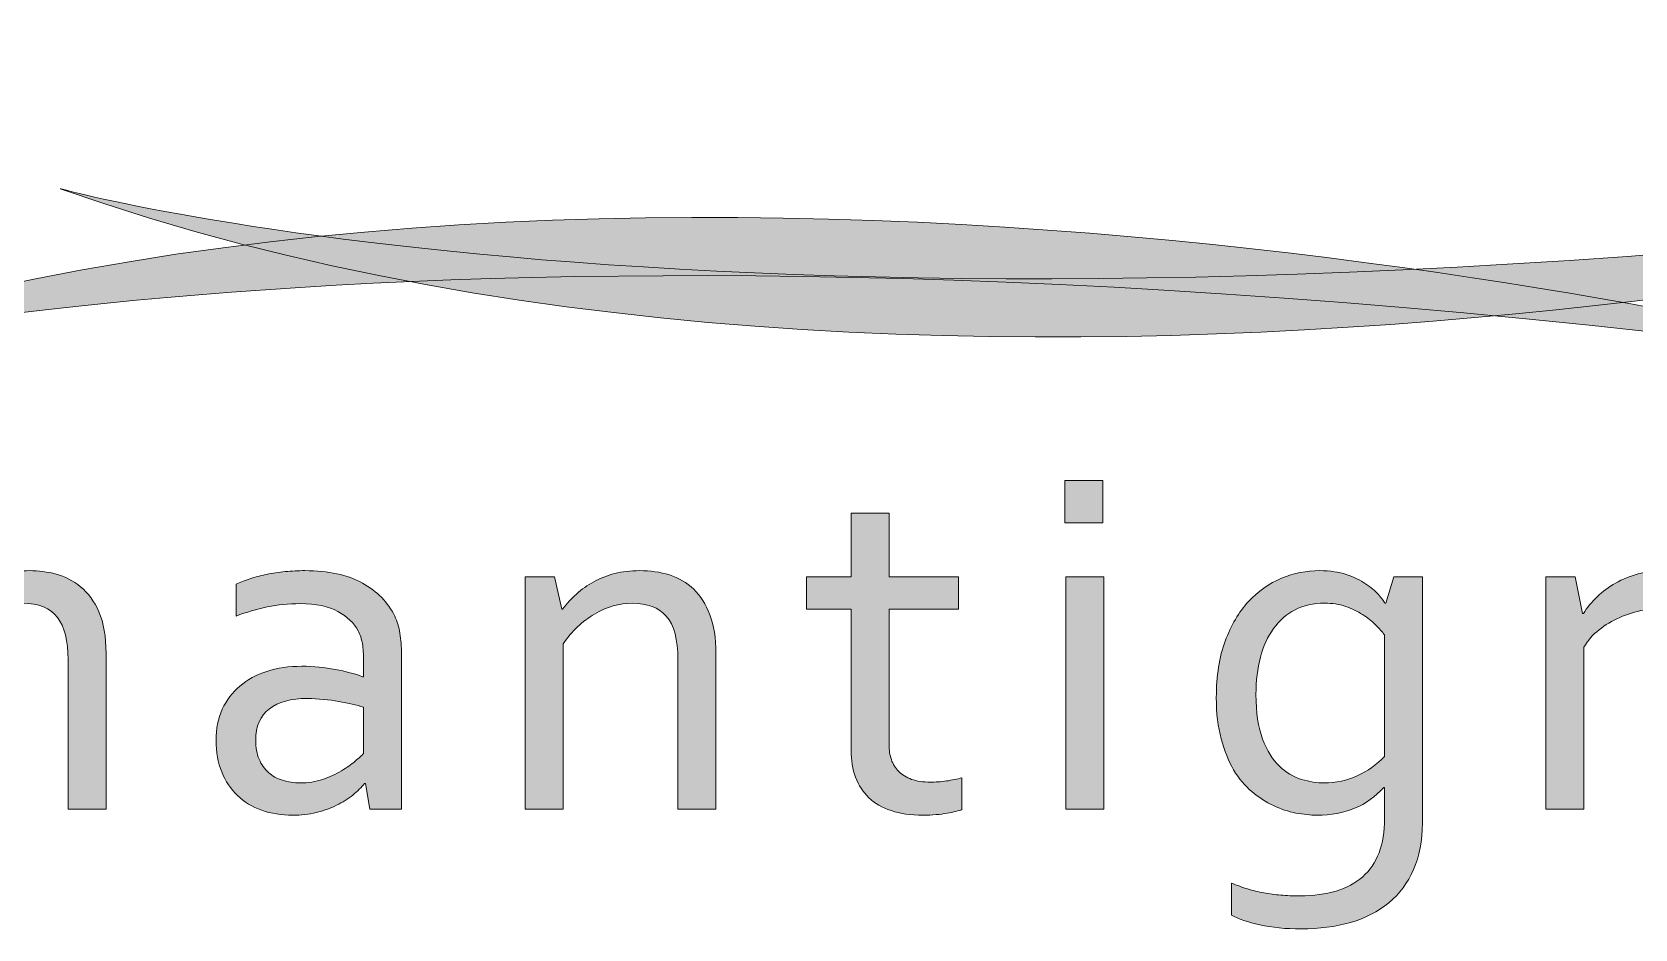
# Model space of a CAD drawing. Header units: millimetres. Extents: x 1112055 to 3390982, y -148532 to 766891.
# Drawn here: x 2880941 to 2886339, y 37368 to 40390 of the extents above; entities that cross this region are included whole.
import ezdxf

# ---------------------------------------------------------------- set-up
doc = ezdxf.new("R2010")
doc.units = ezdxf.units.MM
doc.layers.add('B TITLE BLOCK', color=250, linetype='Continuous', lineweight=0)
doc.layers.add('Layer 1', color=7, linetype='Continuous')

# ---------------------------------------------------------------- blocks, each defined once
blk = doc.blocks.new('block 4')
at = {"layer": 'Layer 1'}
h = blk.add_hatch(color=250, dxfattribs=at)
h.dxf.hatch_style = 2
edge = h.paths.add_edge_path()
edge.add_spline(control_points=[(49.225, -149.485), (49.225, -149.485), (49.225, -149.485), (49.225, -148.353), (49.012, -147.503), (48.584, -146.933), (48.15, -146.357), (47.453, -146.076), (46.474, -146.076), (45.663, -146.076), (44.898, -146.289), (44.165, -146.73), (43.435, -147.168), (42.806, -147.773), (42.275, -148.542), (42.275, -148.542), (42.275, -158.53), (42.275, -158.53), (42.275, -158.53), (39.98, -158.53), (39.98, -158.53), (39.98, -158.53), (39.98, -137.112), (39.98, -137.112), (39.98, -137.112), (42.275, -137.112), (42.275, -137.112), (42.275, -137.112), (42.275, -146.396), (42.275, -146.396), (42.275, -146.396), (42.318, -146.396), (42.318, -146.396), (42.574, -146.076), (42.863, -145.773), (43.176, -145.492), (43.492, -145.207), (43.837, -144.969), (44.222, -144.763), (44.61, -144.563), (45.026, -144.403), (45.467, -144.282), (45.912, -144.165), (46.389, -144.108), (46.901, -144.108), (47.435, -144.108), (47.969, -144.179), (48.499, -144.318), (49.033, -144.464), (49.527, -144.716), (49.983, -145.083), (50.431, -145.446), (50.801, -145.955), (51.09, -146.602), (51.378, -147.257), (51.52, -148.097), (51.52, -149.118), (51.52, -149.118), (51.52, -158.53), (51.52, -158.53), (51.52, -158.53), (49.225, -158.53), (49.225, -158.53), (49.225, -158.53), (49.225, -149.485), (49.225, -149.485)], knot_values=[0, 0, 0, 0, 0.0001, 0.0002, 1, 1, 1, 2, 2, 2, 3, 3, 3, 4, 4, 4, 5, 5, 5, 6, 6, 6, 7, 7, 7, 8, 8, 8, 9, 9, 9, 10, 10, 10, 11, 11, 11, 12, 12, 12, 13, 13, 13, 14, 14, 14, 15, 15, 15, 16, 16, 16, 17, 17, 17, 18, 18, 18, 19, 19, 19, 20, 20, 20, 21, 21, 21, 21], degree=3, periodic=0)
h = blk.add_hatch(color=250, dxfattribs=at)
h.dxf.hatch_style = 2
h.paths.add_polyline_path([(109.491, -141.208), (109.491, -138.646), (111.79, -138.646), (111.79, -141.208)])
h.paths.add_polyline_path([(109.551, -158.53), (109.551, -144.474), (111.843, -144.474), (111.843, -158.53)])
h = blk.add_hatch(color=250, dxfattribs=at)
h.dxf.hatch_style = 2
edge = h.paths.add_edge_path()
edge.add_spline(control_points=[(103.064, -146.442), (103.064, -146.442), (103.064, -146.442), (103.064, -146.442), (98.858, -146.442), (98.858, -146.442), (98.858, -146.442), (98.858, -154.637), (98.858, -154.637), (98.858, -154.965), (98.908, -155.267), (99.001, -155.538), (99.093, -155.815), (99.246, -156.054), (99.449, -156.257), (99.648, -156.456), (99.908, -156.616), (100.225, -156.73), (100.534, -156.84), (100.915, -156.897), (101.36, -156.897), (101.666, -156.897), (101.99, -156.879), (102.331, -156.829), (102.669, -156.78), (102.983, -156.712), (103.271, -156.637), (103.271, -156.637), (103.271, -158.559), (103.271, -158.559), (103.071, -158.633), (102.773, -158.712), (102.371, -158.779), (101.965, -158.85), (101.481, -158.89), (100.915, -158.897), (100.178, -158.897), (99.534, -158.808), (98.994, -158.623), (98.453, -158.441), (98.001, -158.178), (97.641, -157.84), (97.278, -157.495), (97.015, -157.085), (96.834, -156.601), (96.656, -156.125), (96.57, -155.58), (96.57, -154.993), (96.57, -154.993), (96.57, -146.442), (96.57, -146.442), (96.57, -146.442), (93.862, -146.442), (93.862, -146.442), (93.862, -146.442), (93.862, -144.474), (93.862, -144.474), (93.862, -144.474), (96.57, -144.474), (96.57, -144.474), (96.57, -144.474), (96.57, -140.631), (96.57, -140.631), (96.57, -140.631), (98.858, -140.631), (98.858, -140.631), (98.858, -140.631), (98.858, -144.474), (98.858, -144.474), (98.858, -144.474), (103.064, -144.474), (103.064, -144.474), (103.064, -144.474), (103.064, -146.442), (103.064, -146.442)], knot_values=[0, 0, 0, 0, 0.0001, 0.0002, 1, 1, 1, 2, 2, 2, 3, 3, 3, 4, 4, 4, 5, 5, 5, 6, 6, 6, 7, 7, 7, 8, 8, 8, 9, 9, 9, 10, 10, 10, 11, 11, 11, 12, 12, 12, 13, 13, 13, 14, 14, 14, 15, 15, 15, 16, 16, 16, 17, 17, 17, 18, 18, 18, 19, 19, 19, 20, 20, 20, 21, 21, 21, 22, 22, 22, 23, 23, 23, 24, 24, 24, 24], degree=3, periodic=0)
h = blk.add_hatch(color=250, dxfattribs=at)
h.dxf.hatch_style = 2
edge = h.paths.add_edge_path()
edge.add_spline(control_points=[(61.238, -144.332), (61.238, -144.332), (61.238, -144.332), (61.591, -144.261), (61.964, -144.207), (62.359, -144.165), (62.751, -144.126), (63.149, -144.108), (63.541, -144.108), (64.96, -144.108), (66.121, -144.357), (67.021, -144.862), (67.928, -145.364), (68.572, -146.029), (68.974, -146.855), (69.12, -147.168), (69.224, -147.52), (69.288, -147.898), (69.355, -148.282), (69.384, -148.695), (69.384, -149.15), (69.384, -149.15), (69.384, -158.53), (69.384, -158.53), (69.384, -158.53), (67.462, -158.53), (67.462, -158.53), (67.462, -158.53), (67.209, -156.972), (67.209, -156.972), (67.209, -156.972), (67.149, -156.972), (67.149, -156.972), (66.964, -157.214), (66.729, -157.445), (66.441, -157.676), (66.156, -157.907), (65.822, -158.114), (65.452, -158.299), (65.074, -158.477), (64.665, -158.63), (64.224, -158.737), (63.776, -158.847), (63.306, -158.897), (62.804, -158.897), (62.124, -158.897), (61.502, -158.794), (60.929, -158.594), (60.367, -158.391), (59.875, -158.096), (59.466, -157.708), (59.057, -157.317), (58.74, -156.84), (58.513, -156.281), (58.285, -155.716), (58.171, -155.078), (58.171, -154.37), (58.171, -153.669), (58.299, -153.043), (58.548, -152.495), (58.804, -151.94), (59.153, -151.47), (59.609, -151.086), (60.06, -150.705), (60.601, -150.406), (61.242, -150.2), (61.879, -149.993), (62.58, -149.89), (63.348, -149.89), (64.078, -149.894), (64.754, -149.965), (65.373, -150.082), (66, -150.2), (66.548, -150.349), (67.035, -150.52), (67.035, -150.52), (67.092, -150.52), (67.092, -150.52), (67.092, -150.52), (67.092, -149.549), (67.092, -149.549), (67.092, -149.164), (67.071, -148.819), (67.017, -148.524), (66.964, -148.236), (66.882, -147.969), (66.768, -147.744), (66.508, -147.268), (66.103, -146.88), (65.541, -146.57), (64.975, -146.261), (64.217, -146.104), (63.26, -146.104), (62.551, -146.104), (61.886, -146.164), (61.256, -146.3), (60.63, -146.435), (60.007, -146.62), (59.385, -146.855), (59.385, -146.855), (59.385, -144.933), (59.385, -144.933), (59.619, -144.82), (59.904, -144.705), (60.221, -144.599), (60.537, -144.499), (60.879, -144.407), (61.238, -144.332)], knot_values=[0, 0, 0, 0, 0.0001, 0.0002, 1, 1, 1, 2, 2, 2, 3, 3, 3, 4, 4, 4, 5, 5, 5, 6, 6, 6, 7, 7, 7, 8, 8, 8, 9, 9, 9, 10, 10, 10, 11, 11, 11, 12, 12, 12, 13, 13, 13, 14, 14, 14, 15, 15, 15, 16, 16, 16, 17, 17, 17, 18, 18, 18, 19, 19, 19, 20, 20, 20, 21, 21, 21, 22, 22, 22, 23, 23, 23, 24, 24, 24, 25, 25, 25, 26, 26, 26, 27, 27, 27, 28, 28, 28, 29, 29, 29, 30, 30, 30, 31, 31, 31, 32, 32, 32, 33, 33, 33, 34, 34, 34, 35, 35, 35, 35], degree=3, periodic=0)
edge = h.paths.add_edge_path()
edge.add_spline(control_points=[(60.569, -154.37), (60.569, -154.37), (60.569, -154.37), (60.569, -154.804), (60.633, -155.182), (60.776, -155.509), (60.911, -155.836), (61.103, -156.103), (61.342, -156.317), (61.58, -156.527), (61.865, -156.687), (62.196, -156.783), (62.526, -156.893), (62.875, -156.947), (63.253, -156.947), (63.74, -156.947), (64.195, -156.872), (64.619, -156.73), (65.042, -156.587), (65.416, -156.413), (65.747, -156.217), (66.071, -156.022), (66.355, -155.826), (66.583, -155.626), (66.818, -155.435), (66.989, -155.278), (67.092, -155.171), (67.092, -155.171), (67.092, -152.36), (67.092, -152.36), (66.672, -152.239), (66.17, -152.129), (65.59, -152.018), (65.014, -151.912), (64.37, -151.854), (63.676, -151.84), (62.704, -151.84), (61.943, -152.05), (61.395, -152.463), (60.843, -152.879), (60.569, -153.513), (60.569, -154.37)], knot_values=[0, 0, 0, 0, 0.0001, 0.0002, 1, 1, 1, 2, 2, 2, 3, 3, 3, 4, 4, 4, 5, 5, 5, 6, 6, 6, 7, 7, 7, 8, 8, 8, 9, 9, 9, 10, 10, 10, 11, 11, 11, 12, 12, 12, 13, 13, 13, 13], degree=3, periodic=0)
h = blk.add_hatch(color=250, dxfattribs=at)
h.dxf.hatch_style = 2
edge = h.paths.add_edge_path()
edge.add_spline(control_points=[(86.098, -149.485), (86.098, -149.485), (86.098, -149.485), (86.098, -148.275), (85.866, -147.406), (85.393, -146.869), (84.927, -146.339), (84.244, -146.076), (83.347, -146.076), (82.557, -146.076), (81.792, -146.289), (81.052, -146.73), (80.319, -147.168), (79.678, -147.773), (79.148, -148.542), (79.148, -148.542), (79.148, -158.53), (79.148, -158.53), (79.148, -158.53), (76.853, -158.53), (76.853, -158.53), (76.853, -158.53), (76.853, -144.474), (76.853, -144.474), (76.853, -144.474), (78.628, -144.474), (78.628, -144.474), (78.628, -144.474), (79.073, -146.428), (79.073, -146.428), (79.073, -146.428), (79.116, -146.428), (79.116, -146.428), (79.372, -146.104), (79.653, -145.802), (79.967, -145.521), (80.28, -145.236), (80.632, -144.987), (81.009, -144.78), (81.394, -144.567), (81.813, -144.403), (82.272, -144.282), (82.731, -144.165), (83.237, -144.108), (83.778, -144.108), (84.415, -144.108), (85.02, -144.193), (85.582, -144.371), (86.144, -144.549), (86.631, -144.834), (87.048, -145.229), (87.457, -145.624), (87.784, -146.136), (88.03, -146.78), (88.272, -147.41), (88.389, -148.193), (88.389, -149.118), (88.389, -149.118), (88.389, -158.53), (88.389, -158.53), (88.389, -158.53), (86.098, -158.53), (86.098, -158.53), (86.098, -158.53), (86.098, -149.485), (86.098, -149.485)], knot_values=[0, 0, 0, 0, 0.0001, 0.0002, 1, 1, 1, 2, 2, 2, 3, 3, 3, 4, 4, 4, 5, 5, 5, 6, 6, 6, 7, 7, 7, 8, 8, 8, 9, 9, 9, 10, 10, 10, 11, 11, 11, 12, 12, 12, 13, 13, 13, 14, 14, 14, 15, 15, 15, 16, 16, 16, 17, 17, 17, 18, 18, 18, 19, 19, 19, 20, 20, 20, 21, 21, 21, 21], degree=3, periodic=0)
h = blk.add_hatch(color=250, dxfattribs=at)
h.dxf.hatch_style = 2
edge = h.paths.add_edge_path()
edge.add_spline(control_points=[(123.458, -158.765), (123.458, -158.765), (123.458, -158.765), (123.006, -158.673), (122.55, -158.523), (122.095, -158.317), (121.643, -158.1), (121.209, -157.819), (120.793, -157.47), (120.38, -157.121), (120.013, -156.683), (119.696, -156.153), (119.383, -155.626), (119.134, -154.997), (118.939, -154.281), (118.746, -153.562), (118.647, -152.73), (118.647, -151.78), (118.647, -150.47), (118.825, -149.332), (119.181, -148.374), (119.54, -147.41), (120.003, -146.616), (120.586, -145.983), (121.17, -145.353), (121.835, -144.884), (122.582, -144.57), (123.33, -144.261), (124.109, -144.108), (124.903, -144.108), (125.522, -144.115), (126.052, -144.193), (126.507, -144.343), (126.959, -144.492), (127.347, -144.677), (127.671, -144.898), (127.995, -145.118), (128.258, -145.339), (128.45, -145.556), (128.639, -145.773), (128.774, -145.944), (128.842, -146.076), (128.842, -146.076), (128.902, -146.076), (128.902, -146.076), (128.902, -146.076), (129.375, -144.474), (129.375, -144.474), (129.375, -144.474), (131.105, -144.474), (131.105, -144.474), (131.105, -144.474), (131.105, -159.356), (131.105, -159.356), (131.105, -160.445), (130.931, -161.384), (130.575, -162.188), (130.219, -162.989), (129.721, -163.658), (129.08, -164.192), (128.433, -164.718), (127.667, -165.124), (126.764, -165.384), (125.86, -165.64), (124.863, -165.775), (123.771, -165.775), (122.842, -165.775), (122.013, -165.693), (121.287, -165.526), (120.551, -165.366), (119.981, -165.174), (119.565, -164.946), (119.565, -164.946), (119.565, -163.003), (119.565, -163.003), (119.903, -163.145), (120.227, -163.267), (120.54, -163.356), (120.857, -163.448), (121.184, -163.53), (121.519, -163.594), (121.853, -163.658), (122.195, -163.701), (122.547, -163.733), (122.896, -163.761), (123.284, -163.775), (123.711, -163.775), (125.355, -163.775), (126.618, -163.391), (127.497, -162.622), (128.376, -161.854), (128.813, -160.683), (128.813, -159.107), (128.813, -159.107), (128.813, -157.224), (128.813, -157.224), (128.813, -157.224), (128.771, -157.224), (128.771, -157.224), (128.265, -157.779), (127.682, -158.196), (127.009, -158.477), (126.347, -158.758), (125.586, -158.897), (124.728, -158.897), (124.337, -158.897), (123.91, -158.85), (123.458, -158.765)], knot_values=[0, 0, 0, 0, 0.0001, 0.0002, 1, 1, 1, 2, 2, 2, 3, 3, 3, 4, 4, 4, 5, 5, 5, 6, 6, 6, 7, 7, 7, 8, 8, 8, 9, 9, 9, 10, 10, 10, 11, 11, 11, 12, 12, 12, 13, 13, 13, 14, 14, 14, 15, 15, 15, 16, 16, 16, 17, 17, 17, 18, 18, 18, 19, 19, 19, 20, 20, 20, 21, 21, 21, 22, 22, 22, 23, 23, 23, 24, 24, 24, 25, 25, 25, 26, 26, 26, 27, 27, 27, 28, 28, 28, 29, 29, 29, 30, 30, 30, 31, 31, 31, 32, 32, 32, 33, 33, 33, 34, 34, 34, 35, 35, 35, 35], degree=3, periodic=0)
edge = h.paths.add_edge_path()
edge.add_spline(control_points=[(128.813, -155.345), (128.813, -155.345), (128.813, -155.345), (128.813, -155.345), (128.813, -147.994), (128.813, -147.994), (128.685, -147.819), (128.504, -147.613), (128.28, -147.389), (128.052, -147.161), (127.789, -146.954), (127.49, -146.762), (127.187, -146.57), (126.842, -146.407), (126.461, -146.268), (126.073, -146.136), (125.653, -146.076), (125.205, -146.076), (124.518, -146.076), (123.921, -146.207), (123.408, -146.478), (122.885, -146.752), (122.454, -147.129), (122.102, -147.613), (121.754, -148.097), (121.49, -148.673), (121.312, -149.349), (121.134, -150.025), (121.045, -150.769), (121.045, -151.588), (121.045, -152.691), (121.181, -153.598), (121.447, -154.292), (121.711, -154.993), (122.052, -155.538), (122.458, -155.933), (122.867, -156.32), (123.316, -156.587), (123.8, -156.73), (124.28, -156.872), (124.739, -156.947), (125.173, -156.947), (125.885, -156.947), (126.55, -156.804), (127.173, -156.516), (127.796, -156.231), (128.34, -155.84), (128.813, -155.345)], knot_values=[0, 0, 0, 0, 0.0001, 0.0002, 1, 1, 1, 2, 2, 2, 3, 3, 3, 4, 4, 4, 5, 5, 5, 6, 6, 6, 7, 7, 7, 8, 8, 8, 9, 9, 9, 10, 10, 10, 11, 11, 11, 12, 12, 12, 13, 13, 13, 14, 14, 14, 15, 15, 15, 15], degree=3, periodic=0)
h = blk.add_hatch(color=250, dxfattribs=at)
h.dxf.hatch_style = 2
edge = h.paths.add_edge_path()
edge.add_spline(control_points=[(140.346, -144.474), (140.346, -144.474), (140.346, -144.474), (140.346, -144.474), (140.791, -146.709), (140.791, -146.709), (140.791, -146.709), (140.841, -146.709), (140.841, -146.709), (141.062, -146.343), (141.343, -146.004), (141.67, -145.688), (142.001, -145.371), (142.375, -145.093), (142.791, -144.862), (143.204, -144.624), (143.659, -144.435), (144.147, -144.307), (144.645, -144.172), (145.161, -144.108), (145.705, -144.108), (145.798, -144.108), (145.905, -144.111), (146.004, -144.115), (146.111, -144.118), (146.2, -144.126), (146.278, -144.14), (146.278, -144.14), (146.278, -146.339), (146.278, -146.339), (146.278, -146.339), (146.1, -146.339), (146.1, -146.339), (145.56, -146.339), (145.029, -146.385), (144.506, -146.488), (143.983, -146.588), (143.492, -146.734), (143.036, -146.94), (142.574, -147.143), (142.161, -147.389), (141.787, -147.688), (141.417, -147.979), (141.111, -148.328), (140.866, -148.737), (140.866, -148.737), (140.866, -158.53), (140.866, -158.53), (140.866, -158.53), (138.574, -158.53), (138.574, -158.53), (138.574, -158.53), (138.574, -144.474), (138.574, -144.474), (138.574, -144.474), (140.346, -144.474), (140.346, -144.474)], knot_values=[0, 0, 0, 0, 0.0001, 0.0002, 1, 1, 1, 2, 2, 2, 3, 3, 3, 4, 4, 4, 5, 5, 5, 6, 6, 6, 7, 7, 7, 8, 8, 8, 9, 9, 9, 10, 10, 10, 11, 11, 11, 12, 12, 12, 13, 13, 13, 14, 14, 14, 15, 15, 15, 16, 16, 16, 17, 17, 17, 18, 18, 18, 18], degree=3, periodic=0)
at = {"layer": 'Layer 1', "lineweight": 0}
for points in [[(109.491, -141.208), (109.491, -138.646), (111.79, -138.646), (111.79, -141.208), (109.491, -141.208)], [(109.551, -158.53), (109.551, -144.474), (111.843, -144.474), (111.843, -158.53), (109.551, -158.53)]]:
    blk.add_lwpolyline(points, dxfattribs=at)
for points, knots in [([(42.275, -146.396), (42.275, -146.396), (42.318, -146.396), (42.318, -146.396), (42.574, -146.076), (42.863, -145.773), (43.176, -145.492), (43.492, -145.207), (43.837, -144.969), (44.222, -144.763), (44.61, -144.563), (45.026, -144.403), (45.467, -144.282), (45.912, -144.165), (46.389, -144.108), (46.901, -144.108), (47.435, -144.108), (47.969, -144.179), (48.499, -144.318), (49.033, -144.464), (49.527, -144.716), (49.983, -145.083), (50.431, -145.446), (50.801, -145.955), (51.09, -146.602), (51.378, -147.257), (51.52, -148.097), (51.52, -149.118), (51.52, -149.118), (51.52, -158.53), (51.52, -158.53), (51.52, -158.53), (49.225, -158.53), (49.225, -158.53), (49.225, -158.53), (49.225, -149.485), (49.225, -149.485), (49.225, -148.353), (49.012, -147.503), (48.584, -146.933), (48.15, -146.357), (47.453, -146.076), (46.474, -146.076), (45.663, -146.076), (44.898, -146.289), (44.165, -146.73), (43.435, -147.168), (42.806, -147.773), (42.275, -148.542), (42.275, -148.542), (42.275, -158.53), (42.275, -158.53), (42.275, -158.53), (39.98, -158.53), (39.98, -158.53), (39.98, -158.53), (39.98, -137.112), (39.98, -137.112), (39.98, -137.112), (42.275, -137.112), (42.275, -137.112), (42.275, -137.112), (42.275, -146.396), (42.275, -146.396)], [0, 0, 0, 0, 1, 1, 1, 2, 2, 2, 3, 3, 3, 4, 4, 4, 5, 5, 5, 6, 6, 6, 7, 7, 7, 8, 8, 8, 9, 9, 9, 10, 10, 10, 11, 11, 11, 12, 12, 12, 13, 13, 13, 14, 14, 14, 15, 15, 15, 16, 16, 16, 17, 17, 17, 18, 18, 18, 19, 19, 19, 20, 20, 20, 21, 21, 21, 21]), ([(103.271, -158.559), (103.071, -158.633), (102.773, -158.712), (102.371, -158.779), (101.965, -158.85), (101.481, -158.89), (100.915, -158.897), (100.178, -158.897), (99.534, -158.808), (98.994, -158.623), (98.453, -158.441), (98.001, -158.178), (97.641, -157.84), (97.278, -157.495), (97.015, -157.085), (96.834, -156.601), (96.656, -156.125), (96.57, -155.58), (96.57, -154.993), (96.57, -154.993), (96.57, -146.442), (96.57, -146.442), (96.57, -146.442), (93.862, -146.442), (93.862, -146.442), (93.862, -146.442), (93.862, -144.474), (93.862, -144.474), (93.862, -144.474), (96.57, -144.474), (96.57, -144.474), (96.57, -144.474), (96.57, -140.631), (96.57, -140.631), (96.57, -140.631), (98.858, -140.631), (98.858, -140.631), (98.858, -140.631), (98.858, -144.474), (98.858, -144.474), (98.858, -144.474), (103.064, -144.474), (103.064, -144.474), (103.064, -144.474), (103.064, -146.442), (103.064, -146.442), (103.064, -146.442), (98.858, -146.442), (98.858, -146.442), (98.858, -146.442), (98.858, -154.637), (98.858, -154.637), (98.858, -154.965), (98.908, -155.267), (99.001, -155.538), (99.093, -155.815), (99.246, -156.054), (99.449, -156.257), (99.648, -156.456), (99.908, -156.616), (100.225, -156.73), (100.534, -156.84), (100.915, -156.897), (101.36, -156.897), (101.666, -156.897), (101.99, -156.879), (102.331, -156.829), (102.669, -156.78), (102.983, -156.712), (103.271, -156.637), (103.271, -156.637), (103.271, -158.559), (103.271, -158.559)], [0, 0, 0, 0, 1, 1, 1, 2, 2, 2, 3, 3, 3, 4, 4, 4, 5, 5, 5, 6, 6, 6, 7, 7, 7, 8, 8, 8, 9, 9, 9, 10, 10, 10, 11, 11, 11, 12, 12, 12, 13, 13, 13, 14, 14, 14, 15, 15, 15, 16, 16, 16, 17, 17, 17, 18, 18, 18, 19, 19, 19, 20, 20, 20, 21, 21, 21, 22, 22, 22, 23, 23, 23, 24, 24, 24, 24]), ([(67.209, -156.972), (67.209, -156.972), (67.149, -156.972), (67.149, -156.972), (66.964, -157.214), (66.729, -157.445), (66.441, -157.676), (66.156, -157.907), (65.822, -158.114), (65.452, -158.299), (65.074, -158.477), (64.665, -158.63), (64.224, -158.737), (63.776, -158.847), (63.306, -158.897), (62.804, -158.897), (62.124, -158.897), (61.502, -158.794), (60.929, -158.594), (60.367, -158.391), (59.875, -158.096), (59.466, -157.708), (59.057, -157.317), (58.74, -156.84), (58.513, -156.281), (58.285, -155.716), (58.171, -155.078), (58.171, -154.37), (58.171, -153.669), (58.299, -153.043), (58.548, -152.495), (58.804, -151.94), (59.153, -151.47), (59.609, -151.086), (60.06, -150.705), (60.601, -150.406), (61.242, -150.2), (61.879, -149.993), (62.58, -149.89), (63.348, -149.89), (64.078, -149.894), (64.754, -149.965), (65.373, -150.082), (66, -150.2), (66.548, -150.349), (67.035, -150.52), (67.035, -150.52), (67.092, -150.52), (67.092, -150.52), (67.092, -150.52), (67.092, -149.549), (67.092, -149.549), (67.092, -149.164), (67.071, -148.819), (67.017, -148.524), (66.964, -148.236), (66.882, -147.969), (66.768, -147.744), (66.508, -147.268), (66.103, -146.88), (65.541, -146.57), (64.975, -146.261), (64.217, -146.104), (63.26, -146.104), (62.551, -146.104), (61.886, -146.164), (61.256, -146.3), (60.63, -146.435), (60.007, -146.62), (59.385, -146.855), (59.385, -146.855), (59.385, -144.933), (59.385, -144.933), (59.619, -144.82), (59.904, -144.705), (60.221, -144.599), (60.537, -144.499), (60.879, -144.407), (61.238, -144.332), (61.591, -144.261), (61.964, -144.207), (62.359, -144.165), (62.751, -144.126), (63.149, -144.108), (63.541, -144.108), (64.96, -144.108), (66.121, -144.357), (67.021, -144.862), (67.928, -145.364), (68.572, -146.029), (68.974, -146.855), (69.12, -147.168), (69.224, -147.52), (69.288, -147.898), (69.355, -148.282), (69.384, -148.695), (69.384, -149.15), (69.384, -149.15), (69.384, -158.53), (69.384, -158.53), (69.384, -158.53), (67.462, -158.53), (67.462, -158.53), (67.462, -158.53), (67.209, -156.972), (67.209, -156.972)], [0, 0, 0, 0, 1, 1, 1, 2, 2, 2, 3, 3, 3, 4, 4, 4, 5, 5, 5, 6, 6, 6, 7, 7, 7, 8, 8, 8, 9, 9, 9, 10, 10, 10, 11, 11, 11, 12, 12, 12, 13, 13, 13, 14, 14, 14, 15, 15, 15, 16, 16, 16, 17, 17, 17, 18, 18, 18, 19, 19, 19, 20, 20, 20, 21, 21, 21, 22, 22, 22, 23, 23, 23, 24, 24, 24, 25, 25, 25, 26, 26, 26, 27, 27, 27, 28, 28, 28, 29, 29, 29, 30, 30, 30, 31, 31, 31, 32, 32, 32, 33, 33, 33, 34, 34, 34, 35, 35, 35, 35]), ([(79.073, -146.428), (79.073, -146.428), (79.116, -146.428), (79.116, -146.428), (79.372, -146.104), (79.653, -145.802), (79.967, -145.521), (80.28, -145.236), (80.632, -144.987), (81.009, -144.78), (81.394, -144.567), (81.813, -144.403), (82.272, -144.282), (82.731, -144.165), (83.237, -144.108), (83.778, -144.108), (84.415, -144.108), (85.02, -144.193), (85.582, -144.371), (86.144, -144.549), (86.631, -144.834), (87.048, -145.229), (87.457, -145.624), (87.784, -146.136), (88.03, -146.78), (88.272, -147.41), (88.389, -148.193), (88.389, -149.118), (88.389, -149.118), (88.389, -158.53), (88.389, -158.53), (88.389, -158.53), (86.098, -158.53), (86.098, -158.53), (86.098, -158.53), (86.098, -149.485), (86.098, -149.485), (86.098, -148.275), (85.866, -147.406), (85.393, -146.869), (84.927, -146.339), (84.244, -146.076), (83.347, -146.076), (82.557, -146.076), (81.792, -146.289), (81.052, -146.73), (80.319, -147.168), (79.678, -147.773), (79.148, -148.542), (79.148, -148.542), (79.148, -158.53), (79.148, -158.53), (79.148, -158.53), (76.853, -158.53), (76.853, -158.53), (76.853, -158.53), (76.853, -144.474), (76.853, -144.474), (76.853, -144.474), (78.628, -144.474), (78.628, -144.474), (78.628, -144.474), (79.073, -146.428), (79.073, -146.428)], [0, 0, 0, 0, 1, 1, 1, 2, 2, 2, 3, 3, 3, 4, 4, 4, 5, 5, 5, 6, 6, 6, 7, 7, 7, 8, 8, 8, 9, 9, 9, 10, 10, 10, 11, 11, 11, 12, 12, 12, 13, 13, 13, 14, 14, 14, 15, 15, 15, 16, 16, 16, 17, 17, 17, 18, 18, 18, 19, 19, 19, 20, 20, 20, 21, 21, 21, 21]), ([(124.903, -144.108), (125.522, -144.115), (126.052, -144.193), (126.507, -144.343), (126.959, -144.492), (127.347, -144.677), (127.671, -144.898), (127.995, -145.118), (128.258, -145.339), (128.45, -145.556), (128.639, -145.773), (128.774, -145.944), (128.842, -146.076), (128.842, -146.076), (128.902, -146.076), (128.902, -146.076), (128.902, -146.076), (129.375, -144.474), (129.375, -144.474), (129.375, -144.474), (131.105, -144.474), (131.105, -144.474), (131.105, -144.474), (131.105, -159.356), (131.105, -159.356), (131.105, -160.445), (130.931, -161.384), (130.575, -162.188), (130.219, -162.989), (129.721, -163.658), (129.08, -164.192), (128.433, -164.718), (127.667, -165.124), (126.764, -165.384), (125.86, -165.64), (124.863, -165.775), (123.771, -165.775), (122.842, -165.775), (122.013, -165.693), (121.287, -165.526), (120.551, -165.366), (119.981, -165.174), (119.565, -164.946), (119.565, -164.946), (119.565, -163.003), (119.565, -163.003), (119.903, -163.145), (120.227, -163.267), (120.54, -163.356), (120.857, -163.448), (121.184, -163.53), (121.519, -163.594), (121.853, -163.658), (122.195, -163.701), (122.547, -163.733), (122.896, -163.761), (123.284, -163.775), (123.711, -163.775), (125.355, -163.775), (126.618, -163.391), (127.497, -162.622), (128.376, -161.854), (128.813, -160.683), (128.813, -159.107), (128.813, -159.107), (128.813, -157.224), (128.813, -157.224), (128.813, -157.224), (128.771, -157.224), (128.771, -157.224), (128.265, -157.779), (127.682, -158.196), (127.009, -158.477), (126.347, -158.758), (125.586, -158.897), (124.728, -158.897), (124.337, -158.897), (123.91, -158.85), (123.458, -158.765), (123.006, -158.673), (122.55, -158.523), (122.095, -158.317), (121.643, -158.1), (121.209, -157.819), (120.793, -157.47), (120.38, -157.121), (120.013, -156.683), (119.696, -156.153), (119.383, -155.626), (119.134, -154.997), (118.939, -154.281), (118.746, -153.562), (118.647, -152.73), (118.647, -151.78), (118.647, -150.47), (118.825, -149.332), (119.181, -148.374), (119.54, -147.41), (120.003, -146.616), (120.586, -145.983), (121.17, -145.353), (121.835, -144.884), (122.582, -144.57), (123.33, -144.261), (124.109, -144.108), (124.903, -144.108)], [0, 0, 0, 0, 1, 1, 1, 2, 2, 2, 3, 3, 3, 4, 4, 4, 5, 5, 5, 6, 6, 6, 7, 7, 7, 8, 8, 8, 9, 9, 9, 10, 10, 10, 11, 11, 11, 12, 12, 12, 13, 13, 13, 14, 14, 14, 15, 15, 15, 16, 16, 16, 17, 17, 17, 18, 18, 18, 19, 19, 19, 20, 20, 20, 21, 21, 21, 22, 22, 22, 23, 23, 23, 24, 24, 24, 25, 25, 25, 26, 26, 26, 27, 27, 27, 28, 28, 28, 29, 29, 29, 30, 30, 30, 31, 31, 31, 32, 32, 32, 33, 33, 33, 34, 34, 34, 35, 35, 35, 35]), ([(146.278, -146.339), (146.278, -146.339), (146.1, -146.339), (146.1, -146.339), (145.56, -146.339), (145.029, -146.385), (144.506, -146.488), (143.983, -146.588), (143.492, -146.734), (143.036, -146.94), (142.574, -147.143), (142.161, -147.389), (141.787, -147.688), (141.417, -147.979), (141.111, -148.328), (140.866, -148.737), (140.866, -148.737), (140.866, -158.53), (140.866, -158.53), (140.866, -158.53), (138.574, -158.53), (138.574, -158.53), (138.574, -158.53), (138.574, -144.474), (138.574, -144.474), (138.574, -144.474), (140.346, -144.474), (140.346, -144.474), (140.346, -144.474), (140.791, -146.709), (140.791, -146.709), (140.791, -146.709), (140.841, -146.709), (140.841, -146.709), (141.062, -146.343), (141.343, -146.004), (141.67, -145.688), (142.001, -145.371), (142.375, -145.093), (142.791, -144.862), (143.204, -144.624), (143.659, -144.435), (144.147, -144.307), (144.645, -144.172), (145.161, -144.108), (145.705, -144.108), (145.798, -144.108), (145.905, -144.111), (146.004, -144.115), (146.111, -144.118), (146.2, -144.126), (146.278, -144.14), (146.278, -144.14), (146.278, -146.339), (146.278, -146.339)], [0, 0, 0, 0, 1, 1, 1, 2, 2, 2, 3, 3, 3, 4, 4, 4, 5, 5, 5, 6, 6, 6, 7, 7, 7, 8, 8, 8, 9, 9, 9, 10, 10, 10, 11, 11, 11, 12, 12, 12, 13, 13, 13, 14, 14, 14, 15, 15, 15, 16, 16, 16, 17, 17, 17, 18, 18, 18, 18]), ([(121.045, -151.588), (121.045, -152.691), (121.181, -153.598), (121.447, -154.292), (121.711, -154.993), (122.052, -155.538), (122.458, -155.933), (122.867, -156.32), (123.316, -156.587), (123.8, -156.73), (124.28, -156.872), (124.739, -156.947), (125.173, -156.947), (125.885, -156.947), (126.55, -156.804), (127.173, -156.516), (127.796, -156.231), (128.34, -155.84), (128.813, -155.345), (128.813, -155.345), (128.813, -147.994), (128.813, -147.994), (128.685, -147.819), (128.504, -147.613), (128.28, -147.389), (128.052, -147.161), (127.789, -146.954), (127.49, -146.762), (127.187, -146.57), (126.842, -146.407), (126.461, -146.268), (126.073, -146.136), (125.653, -146.076), (125.205, -146.076), (124.518, -146.076), (123.921, -146.207), (123.408, -146.478), (122.885, -146.752), (122.454, -147.129), (122.102, -147.613), (121.754, -148.097), (121.49, -148.673), (121.312, -149.349), (121.134, -150.025), (121.045, -150.769), (121.045, -151.588)], [0, 0, 0, 0, 1, 1, 1, 2, 2, 2, 3, 3, 3, 4, 4, 4, 5, 5, 5, 6, 6, 6, 7, 7, 7, 8, 8, 8, 9, 9, 9, 10, 10, 10, 11, 11, 11, 12, 12, 12, 13, 13, 13, 14, 14, 14, 15, 15, 15, 15]), ([(67.092, -152.36), (66.672, -152.239), (66.17, -152.129), (65.59, -152.018), (65.014, -151.912), (64.37, -151.854), (63.676, -151.84), (62.704, -151.84), (61.943, -152.05), (61.395, -152.463), (60.843, -152.879), (60.569, -153.513), (60.569, -154.37), (60.569, -154.804), (60.633, -155.182), (60.776, -155.509), (60.911, -155.836), (61.103, -156.103), (61.342, -156.317), (61.58, -156.527), (61.865, -156.687), (62.196, -156.783), (62.526, -156.893), (62.875, -156.947), (63.253, -156.947), (63.74, -156.947), (64.195, -156.872), (64.619, -156.73), (65.042, -156.587), (65.416, -156.413), (65.747, -156.217), (66.071, -156.022), (66.355, -155.826), (66.583, -155.626), (66.818, -155.435), (66.989, -155.278), (67.092, -155.171), (67.092, -155.171), (67.092, -152.36), (67.092, -152.36)], [0, 0, 0, 0, 1, 1, 1, 2, 2, 2, 3, 3, 3, 4, 4, 4, 5, 5, 5, 6, 6, 6, 7, 7, 7, 8, 8, 8, 9, 9, 9, 10, 10, 10, 11, 11, 11, 12, 12, 12, 13, 13, 13, 13])]:
    blk.add_open_spline(points, degree=3, knots=knots, dxfattribs=at)
blk = doc.blocks.new('A$C11c4a682')
at = {"layer": 'B TITLE BLOCK', "lineweight": 0}
h = blk.add_hatch(color=250, dxfattribs=at)
h.dxf.hatch_style = 2
edge = h.paths.add_edge_path()
edge.add_spline(control_points=[(1092.3, 1308.6), (1092.3, 1308.6), (1092.3, 1308.6), (1092.3, 1308.6), (1966.4, 1552.2), (3743, 1308.6), (3743, 1308.6), (2224.2, 1709.8), (1092.3, 1308.6)], knot_values=[0, 0, 0, 0, 0.0001, 0.0002, 1, 1, 1, 2, 2, 2, 2], degree=3, periodic=0)
h = blk.add_hatch(color=250, dxfattribs=at)
h.dxf.hatch_style = 2
edge = h.paths.add_edge_path()
edge.add_spline(control_points=[(1504.9, 1521.4), (1504.9, 1521.4), (1504.9, 1521.4), (1504.9, 1521.4), (2378.9, 1277.7), (4155.7, 1521.4), (4155.7, 1521.4), (2636.9, 1120.1), (1504.9, 1521.4)], knot_values=[0, 0, 0, 0, 0.0001, 0.0002, 1, 1, 1, 2, 2, 2, 2], degree=3, periodic=0)
at = {"layer": 'B TITLE BLOCK', "color": 250, "lineweight": 0}
for points in [[(1092.3, 1308.6), (1092.3, 1308.6), (1966.4, 1552.2), (3743, 1308.6), (3743, 1308.6), (2224.2, 1709.8), (1092.3, 1308.6)], [(1504.9, 1521.4), (1504.9, 1521.4), (2378.9, 1277.7), (4155.7, 1521.4), (4155.7, 1521.4), (2636.9, 1120.1), (1504.9, 1521.4)]]:
    blk.add_open_spline(points, degree=3, knots=[0, 0, 0, 0, 1, 1, 1, 2, 2, 2, 2], dxfattribs=at)
at = {"layer": 'B TITLE BLOCK', "color": 250, "lineweight": 0, "xscale": 19.88681340066239, "yscale": 19.88681340066239, "zscale": 19.88681340066239}
blk.add_blockref('block 4', (535.3, 3927.9), dxfattribs=at)

msp = doc.modelspace()

# ---------------------------------------------------------------- block references
at = {"lineweight": 0, "xscale": 2.801184814393472, "yscale": 2.801184814393472, "zscale": 2.801184814393472}
msp.add_blockref('A$C11c4a682', (2876820.5, 35600.2), dxfattribs=at)

doc.saveas('drawing.dxf')
